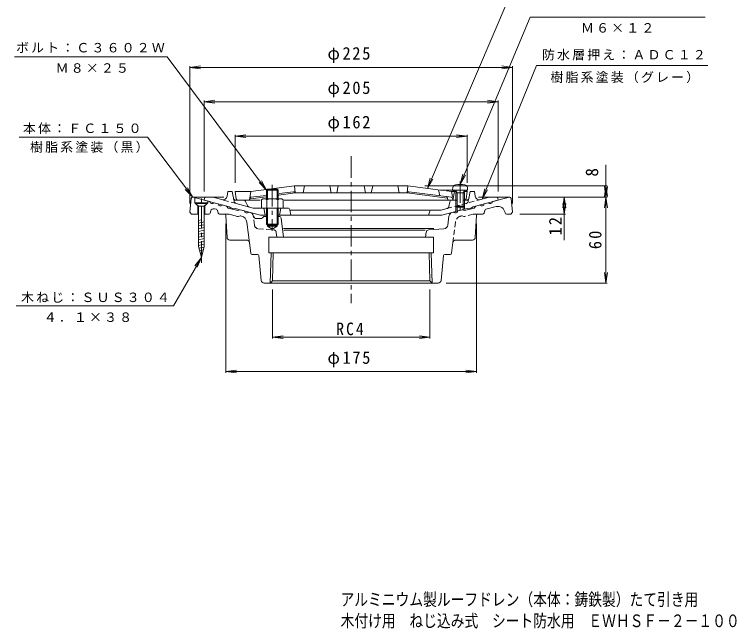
# Model space of a CAD drawing. Units: millimetres, scale not verified. Extents: x -267 to 237, y -346 to 350.
# Drawn here: x -267 to 237, y -346 to 83 of the extents above; entities that cross this region are included whole.
import ezdxf
from ezdxf.enums import TextEntityAlignment as Align

# ---------------------------------------------------------------- set-up
doc = ezdxf.new("R2010")
doc.units = ezdxf.units.MM
doc.header["$LTSCALE"] = 3
doc.linetypes.add('CHAIN1', pattern=[8, 5, -1, 1, -1])
doc.linetypes.add('DASHED1', pattern=[1.8, 1.2, -0.6])
for name, color, linetype, lineweight in [('3-0', 3, 'Continuous', 9), ('3-1', 2, 'Continuous', 9), ('3-2', 6, 'Continuous', 9), ('3-3', 4, 'Continuous', 9), ('3-4', 7, 'Continuous', 9), ('3-5', 7, 'Continuous', 9), ('3-8', 6, 'Continuous', 9), ('3-E', 7, 'Continuous', 9)]:
    doc.layers.add(name, color=color, linetype=linetype, lineweight=lineweight)
doc.layers.add('F-5_F-5ﾚｲﾔ', color=2, linetype='Continuous')
doc.styles.add('ＭＳ ゴシック', font='')
doc.styles.get('ＭＳ ゴシック').set_extended_font_data('MS Gothic')

msp = doc.modelspace()

# ---------------------------------------------------------------- linework, layer by layer
at = {"layer": '3-0'}
for p, q in [((-142.775, -44.681), (-120.935, -44.681)), ((-142.658, -44.681), (-130.802, -47.857)), ((-141.158, -45.083), (-141.158, -48.681)), ((56.613, -44.681), (78.433, -44.681)), ((78.342, -44.681), (66.487, -47.857)), ((-143.744, -45.586), (-144.658, -55.181)), ((-141.158, -48.681), (-139.158, -50.681)), ((-132.158, -48.681), (-134.158, -50.681)), ((-127.904, -48.634), (-125.007, -49.41)), ((-122.109, -50.187), (-119.211, -50.963)), ((57.793, -50.187), (54.895, -50.963)), ((63.589, -48.634), (60.691, -49.41)), ((79.428, -45.586), (80.342, -55.181)), ((-144.658, -55.181), (-143.658, -56.681)), ((-139.158, -50.681), (-139.158, -56.681)), ((-134.158, -50.681), (-134.158, -56.681)), ((-130.48, -55.904), (-130.12, -54.329)), ((-125.497, -53.909), (-124.873, -55.971)), ((-118.021, -52.318), (-119.211, -50.963)), ((-111.259, -54.129), (-118.021, -52.318)), ((-109.552, -53.552), (-111.259, -54.129)), ((-109.552, -53.552), (-106.654, -54.328)), ((-102.604, -55.413), (-103.756, -55.104)), ((38.289, -55.413), (39.441, -55.104)), ((45.236, -53.552), (42.338, -54.328)), ((45.236, -53.552), (46.944, -54.129)), ((54.895, -50.963), (53.705, -52.318)), ((61.181, -53.909), (60.557, -55.971)), ((68.92, -51.347), (61.879, -53.233)), ((80.342, -55.181), (79.342, -56.681)), ((-138.708, -56.681), (-143.658, -56.681)), ((-131.455, -56.681), (-134.608, -56.681)), ((-123.916, -56.681), (-117.192, -56.681)), ((-119.605, -57.625), (-118.763, -72.792)), ((-117.192, -56.681), (-111.417, -58.228)), ((-110.838, -58.209), (-109.704, -57.826)), ((-108.591, -57.95), (-109.125, -57.807)), ((-95.458, -59.681), (-97.998, -59.681)), ((-90.558, -58.181), (-93.166, -58.181)), ((-82.481, -58.181), (-83.758, -58.181)), ((-80.991, -59.502), (-79.407, -72.681)), ((35.317, -64.221), (36.087, -57.945)), ((55.29, -57.625), (54.447, -72.792)), ((59.6, -56.681), (56.288, -56.681)), ((75.161, -55.447), (75.216, -55.827)), ((76.206, -56.681), (79.342, -56.681)), ((-102.266, -83.803), (-104.922, -62.171)), ((-90.558, -65.037), (-87.158, -67)), ((-83.758, -65.037), (-90.558, -65.037)), ((-83.758, -65.037), (-87.158, -67)), ((-79.321, -66.681), (-32.158, -66.681)), ((-79.123, -67.681), (-32.158, -67.681)), ((25.484, -66.681), (-32.158, -66.681)), ((19.351, -67.681), (-32.158, -67.681)), ((20.09, -69.292), (19.641, -72.681)), ((32.543, -66.849), (21.936, -67.57)), ((-105.155, -74.681), (-116.766, -74.681)), ((-89.658, -83.681), (-89.658, -72.681)), ((-89.658, -72.681), (25.342, -72.681)), ((25.342, -83.681), (25.342, -72.681)), ((40.84, -74.681), (52.45, -74.681)), ((38.854, -76.437), (37.95, -83.803)), ((-101.273, -84.681), (-97.563, -84.681)), ((-96.568, -85.581), (-94.838, -102.88)), ((-89.658, -83.681), (25.342, -83.681)), ((-88.674, -104.681), (-88.017, -83.681)), ((-87.148, -103.202), (-86.538, -83.681)), ((22.832, -103.202), (22.222, -83.681)), ((24.358, -104.681), (23.702, -83.681)), ((32.252, -85.581), (30.522, -102.88)), ((36.957, -84.681), (33.247, -84.681)), ((-92.848, -104.681), (28.537, -104.681)), ((-88.674, -104.681), (-87.148, -103.202))]:
    msp.add_line(p, q, dxfattribs=at)
at = {"layer": '3-0', "linetype": 'DASHED1'}
for p, q in [((-99.632, -64.221), (-100.403, -57.945)), ((44.275, -57.95), (44.809, -57.807)), ((46.522, -58.209), (45.388, -57.826)), ((52.876, -56.681), (47.102, -58.228)), ((52.876, -56.681), (56.288, -56.681)), ((40.606, -62.171), (38.854, -76.437)), ((-96.858, -66.849), (-86.252, -67.57)), ((-84.405, -69.302), (-83.957, -72.681))]:
    msp.add_line(p, q, dxfattribs=at)
at = {"layer": '3-0'}
for points in [[(-132.158, -47.494), (-132.158, -48.681), (-141.158, -48.681)], [(-127.653, -52.842), (-127.512, -52.88), (-126.195, -53.233)], [(45.236, -53.552), (46.944, -54.129), (53.705, -52.318)], [(24.358, -104.681), (22.832, -103.202), (-87.148, -103.202)]]:
    msp.add_lwpolyline(points, dxfattribs=at)
for centre, radius, start, end in [((-142.749, -45.681), 1, 90, 174.56009), ((78.433, -45.681), 1, 5.43991, 90), ((-129.192, -47.642), 1.625, 187.618, 322.3797), ((-123.396, -49.195), 1.625, 187.62059, 322.37891), ((59.08, -49.195), 1.625, 217.62109, 352.37941), ((64.876, -47.642), 1.625, 217.6203, 352.382), ((-128.171, -54.774), 2, 74.99962, 167.12659), ((-126.454, -54.199), 1, 16.83945, 74.99988), ((-105.043, -54.112), 1.625, 187.62059, 322.38333), ((-103.381, -58.311), 3, 11.85686, 75.0002), ((39.065, -58.311), 3, 104.9998, 173.00032), ((40.728, -54.112), 1.625, 217.62109, 352.37941), ((62.138, -54.199), 1, 105.00012, 163.16055), ((70.214, -56.176), 5, 8.38179, 104.99985), ((-131.455, -55.681), 1, 270, 347.12756), ((-123.916, -55.681), 1, 196.83916, 270), ((-120.604, -57.681), 1, 3.17966, 90), ((-111.158, -57.262), 1, 255.00035, 288.68936), ((-109.383, -58.773), 1, 75.00035, 108.68983), ((-109.884, -62.78), 5, 6.99985, 75.00288), ((-97.998, -57.181), 2.5, 191.8566, 270), ((-95.458, -57.181), 2.5, 270, 336.42139), ((-82.481, -59.681), 1.5, 6.85501, 90), ((56.288, -57.681), 1, 90, 176.82034), ((59.6, -55.681), 1, 270, 343.16084), ((76.206, -55.681), 1, 188.38077, 270), ((32.339, -63.856), 3, 273.88847, 353.00029), ((22.072, -69.565), 2, 93.88884, 172.45114), ((-116.766, -72.681), 2, 183.17966, 270), ((-105.155, -76.681), 2, 7.00005, 90), ((40.84, -76.681), 2, 90, 172.99995), ((52.45, -72.681), 2, 270, 356.82034), ((-101.273, -83.681), 1, 186.99905, 270), ((-97.563, -85.681), 1, 5.7099, 90), ((33.247, -85.681), 1, 90, 174.2901), ((36.957, -83.681), 1, 270, 353.00095), ((-92.848, -102.681), 2, 185.71085, 270), ((28.532, -102.681), 2, 270, 354.28915)]:
    msp.add_arc(centre, radius, start, end, dxfattribs=at)
at = {"layer": '3-0', "linetype": 'DASHED1'}
for centre, radius, start, end in [((45.569, -62.78), 5, 104.99712, 173.00015), ((45.068, -58.773), 1, 71.31017, 104.99965), ((46.843, -57.262), 1, 251.31064, 284.99965), ((-96.655, -63.856), 3, 186.99971, 266.11153), ((-86.387, -69.565), 2, 7.54886, 86.11116)]:
    msp.add_arc(centre, radius, start, end, dxfattribs=at)
at = {"layer": '3-1'}
for p, q in [((-134.658, -46.824), (-134.158, -44.824)), ((-128.599, -44.824), (-134.158, -44.824)), ((-122.393, -46.487), (-128.599, -44.824)), ((-118.651, -44.044), (-118.158, -40.824)), ((-115.158, -40.824), (-118.158, -40.824)), ((-115.158, -40.824), (-113.89, -47.59)), ((49.947, -45.601), (50.842, -40.824)), ((50.842, -40.824), (53.842, -40.824)), ((54.335, -44.044), (53.842, -40.824)), ((58.077, -46.487), (64.283, -44.824)), ((64.283, -44.824), (69.842, -44.824)), ((70.342, -46.824), (69.842, -44.824)), ((-100.608, -52.324), (-112.442, -49.154)), ((-107.137, -46.824), (-107.489, -46.824)), ((36.065, -51.193), (36.622, -48.062)), ((41.712, -46.824), (38.099, -46.824)), ((48.473, -46.824), (45.972, -46.824)), ((-114.158, -52.835), (-113.158, -52.585)), ((-95.471, -57.324), (-113.158, -52.585)), ((-76.387, -52.324), (-100.608, -52.324)), ((-93.158, -52.324), (-92.158, -57.324)), ((-81.158, -52.324), (-82.158, -57.324)), ((-74.917, -53.53), (-74.158, -57.324)), ((-74.858, -53.824), (30.695, -53.824)), ((22.635, -54.55), (21.842, -57.324)), ((34.614, -52.774), (30.695, -53.824)), ((31.155, -57.324), (48.842, -52.585)), ((40.842, -50.954), (40.842, -54.729)), ((41.712, -51.824), (41.712, -54.496)), ((45.972, -51.824), (45.972, -53.354)), ((46.842, -50.954), (46.842, -53.121)), ((49.842, -52.835), (48.842, -52.585)), ((49.842, -52.835), (51.842, -52.299)), ((-91.234, -57.324), (-95.471, -57.324)), ((31.155, -57.324), (-83.081, -57.324))]:
    msp.add_line(p, q, dxfattribs=at)
at = {"layer": '3-1', "linetype": 'DASHED1'}
for p, q in [((-112.442, -49.154), (-122.393, -46.487)), ((34.614, -52.774), (58.077, -46.487)), ((49.947, -45.601), (49.574, -47.59))]:
    msp.add_line(p, q, dxfattribs=at)
at = {"layer": '3-1', "linetype": 'CHAIN1'}
for p, q in [((-112.788, -46.824), (-110.288, -46.824)), ((-105.764, -47.721), (-104.544, -50.495))]:
    msp.add_line(p, q, dxfattribs=at)
at = {"layer": '3-1'}
for points in [[(-114.158, -52.835), (-116.158, -52.299), (-117.158, -51.513), (-134.658, -46.824)], [(51.842, -52.299), (52.842, -51.513), (70.342, -46.824)]]:
    msp.add_lwpolyline(points, dxfattribs=at)
for centre, radius, start, end in [((-121.616, -43.59), 3, 254.99973, 351.29286), ((57.301, -43.59), 3, 188.70714, 285.00027), ((-111.924, -47.222), 2, 190.61488, 255.0005), ((38.099, -48.324), 1.5, 90, 169.91187), ((48.473, -45.324), 1.5, 270, 349.38435), ((-76.387, -53.824), 1.5, 11.31021, 90), ((23.597, -54.824), 1, 90, 164.05402), ((34.096, -50.842), 2, 284.9995, 349.91257)]:
    msp.add_arc(centre, radius, start, end, dxfattribs=at)
at = {"layer": '3-1', "linetype": 'CHAIN1'}
for centre, radius, start, end in [((-112.788, -45.324), 1.5, 190.61565, 270), ((-107.137, -48.324), 1.5, 23.73393, 90), ((-102.713, -49.69), 2, 203.73325, 254.99962)]:
    msp.add_arc(centre, radius, start, end, dxfattribs=at)
at = {"layer": '3-1', "linetype": 'DASHED1'}
msp.add_arc((47.608, -47.222), 2, 284.9995, 349.38512, dxfattribs=at)
at = {"layer": '3-2'}
for p, q in [((-71.658, -36.824), (-102.158, -40.824)), ((-71.658, -36.824), (-71.331, -41.824)), ((-64.658, -36.824), (-65.658, -41.824)), ((-47.158, -36.824), (-46.158, -41.824)), ((-41.158, -36.824), (-42.158, -41.824)), ((-23.158, -36.824), (-22.158, -41.824)), ((-17.158, -36.824), (-18.158, -41.824)), ((0.342, -36.824), (1.342, -41.824)), ((7.341, -36.824), (7.016, -41.824)), ((28.842, -39.644), (29.642, -43.783)), ((30.217, -39.824), (47.842, -39.824)), ((39.842, -40.824), (38.842, -39.824)), ((48.842, -40.824), (47.842, -39.824)), ((-113.158, -40.824), (-102.158, -40.824)), ((-112.297, -45.989), (-113.158, -40.824)), ((-102.157, -40.824), (-103.158, -46.824)), ((-102.282, -45.883), (-91.444, -44.462)), ((-102.11, -44.852), (-91.552, -43.468)), ((-82.664, -43.311), (-71.331, -41.824)), ((-82.402, -42.268), (-72.349, -40.949)), ((-71.331, -41.824), (7.016, -41.824)), ((35.123, -45.511), (7.016, -41.824)), ((34.217, -44.383), (8.034, -40.949)), ((35.073, -45.21), (35.342, -46.824)), ((39.842, -40.824), (38.842, -46.824)), ((40.954, -40.824), (39.842, -40.824)), ((48.842, -40.824), (47.004, -40.824)), ((47.981, -45.989), (48.842, -40.824)), ((-111.311, -46.824), (-110.329, -46.824)), ((-110.329, -46.824), (-95.719, -46.824)), ((-78.896, -46.824), (41.754, -46.824)), ((46.014, -46.824), (46.995, -46.824))]:
    msp.add_line(p, q, dxfattribs=at)
at = {"layer": '3-2', "linetype": 'DASHED1'}
for p, q in [((37.842, -40.824), (30.217, -39.824)), ((37.795, -44.852), (34.217, -44.383)), ((39.842, -40.824), (37.842, -40.824)), ((37.842, -40.824), (38.842, -46.824))]:
    msp.add_line(p, q, dxfattribs=at)
at = {"layer": '3-2'}
msp.add_lwpolyline([(-71.658, -36.824), (7.342, -36.824), (30.217, -39.824)], dxfattribs=at)
for centre, radius, start, end in [((-101.98, -45.844), 1, 97.47122, 170.53307), ((-72.232, -41.842), 0.9, 3.7365, 97.47127), ((7.916, -41.842), 0.9, 82.52873, 176.2635), ((34.087, -45.375), 1, 9.46693, 82.52805), ((-111.311, -45.824), 1, 189.46068, 270), ((-102.152, -46.875), 1, 97.46996, 170.53702), ((46.995, -45.824), 1, 270, 350.53932)]:
    msp.add_arc(centre, radius, start, end, dxfattribs=at)
at = {"layer": '3-2', "linetype": 'DASHED1'}
msp.add_arc((37.665, -45.844), 1, 9.46693, 82.52805, dxfattribs=at)
at = {"layer": '3-3', "linetype": 'CHAIN1'}
for p, q in [((43.842, -33.779), (43.842, -54.112)), ((-87.158, -36.181), (-87.158, -68.186))]:
    msp.add_line(p, q, dxfattribs=at)
at = {"layer": '3-3'}
for p, q in [((-91.158, -45.824), (-91.158, -39.857)), ((-90.481, -45.824), (-90.481, -39.181)), ((-83.834, -45.824), (-83.834, -39.181)), ((-83.158, -45.824), (-83.158, -39.857)), ((38.592, -39.824), (38.759, -37.921)), ((38.592, -39.824), (49.092, -39.824)), ((41.712, -41.824), (40.66, -39.952)), ((45.972, -41.824), (47.024, -39.952)), ((49.092, -39.824), (48.926, -37.921)), ((40.842, -41.824), (41.283, -41.061)), ((46.842, -41.824), (40.842, -41.824)), ((40.842, -41.824), (40.842, -50.954)), ((41.712, -41.824), (41.712, -51.824)), ((45.972, -41.824), (45.972, -51.824)), ((46.842, -41.824), (46.401, -41.061)), ((46.842, -41.824), (46.842, -50.954)), ((-94.658, -46.546), (-94.658, -52.324)), ((-92.781, -45.824), (-81.534, -45.824)), ((-90.905, -46.546), (-90.905, -52.324)), ((-83.411, -46.546), (-83.411, -52.324)), ((-79.658, -46.546), (-79.658, -52.324)), ((-94.658, -52.324), (-79.658, -52.324)), ((-91.234, -52.324), (-91.234, -63.504)), ((-90.558, -52.324), (-90.558, -65.037)), ((-83.758, -52.324), (-83.758, -65.037)), ((-83.081, -52.324), (-83.081, -63.504)), ((41.712, -51.824), (40.842, -50.954)), ((46.842, -50.954), (40.842, -50.954)), ((45.972, -51.824), (41.712, -51.824)), ((45.972, -51.824), (46.842, -50.954))]:
    msp.add_line(p, q, dxfattribs=at)
for points in [[(-83.158, -39.857), (-91.158, -39.857), (-90.481, -39.181), (-83.834, -39.181)], [(-83.081, -63.504), (-91.234, -63.504), (-90.558, -64.181), (-83.758, -64.181)]]:
    msp.add_lwpolyline(points, close=True, dxfattribs=at)
for centre, radius, start, end in [((40.751, -38.095), 2, 96.33817, 175.00002), ((40.442, -40.074), 0.25, 29.32918, 90), ((43.842, -65.924), 30, 83.6618, 96.3382), ((47.242, -40.074), 0.25, 90, 150.67082), ((46.933, -38.095), 2, 4.99998, 83.66183), ((-92.781, -48.625), 2.8, 47.92557, 132.07463), ((-87.158, -55.914), 10.089, 68.19786, 111.80214), ((-81.534, -48.625), 2.8, 47.92572, 132.07428)]:
    msp.add_arc(centre, radius, start, end, dxfattribs=at)
at = {"layer": '3-4'}
for p, q in [((-144.658, 45.884), (-137.222, 46.863)), ((-144.658, 46.784), (-144.658, -49.181)), ((-144.658, 45.884), (80.342, 45.884)), ((-144.658, 45.884), (-137.222, 44.905)), ((80.342, 45.884), (72.906, 46.863)), ((80.342, 45.884), (72.906, 44.905)), ((80.342, 46.784), (80.342, -49.181)), ((-134.658, 21.884), (-127.222, 22.863)), ((-134.658, 22.784), (-134.658, -40.824)), ((-134.658, 21.884), (70.342, 21.884)), ((-134.658, 21.884), (-127.222, 20.905)), ((70.342, 21.884), (62.906, 22.863)), ((70.342, 21.884), (62.906, 20.905)), ((70.342, 22.784), (70.342, -40.824)), ((-113.158, -2.116), (-105.722, -1.137)), ((-113.158, -1.216), (-113.158, -34.824)), ((-113.158, -2.116), (48.842, -2.116)), ((-113.158, -2.116), (-105.722, -3.095)), ((48.842, -2.116), (41.406, -1.137)), ((48.842, -2.116), (41.406, -3.095)), ((48.842, -1.216), (48.842, -34.824)), ((145.585, -44.681), (145.585, -22.095)), ((21.004, -38.616), (23.026, -31.394)), ((21.004, -38.616), (24.826, -32.163)), ((146.485, -36.824), (19.169, -36.824)), ((145.585, -36.824), (144.606, -44.26)), ((145.585, -44.681), (144.606, -37.245)), ((145.585, -36.824), (146.564, -44.26)), ((145.585, -44.681), (146.564, -37.245)), ((146.485, -44.681), (84.415, -44.681)), ((116.517, -44.681), (115.538, -52.117)), ((116.517, -44.681), (117.496, -52.117)), ((116.517, -44.681), (116.517, -74.87)), ((145.585, -44.681), (144.606, -52.117)), ((145.585, -44.681), (145.585, -104.681)), ((145.585, -44.681), (146.564, -52.117)), ((116.517, -56.681), (115.538, -49.245)), ((116.517, -56.681), (117.496, -49.245)), ((117.417, -56.681), (85.415, -56.681)), ((-119.658, -167.373), (-119.658, -63.357)), ((55.342, -167.373), (55.342, -63.357)), ((145.585, -104.681), (144.606, -97.245)), ((145.585, -104.681), (146.564, -97.245)), ((146.485, -104.681), (34.196, -104.681)), ((-87.148, -143.373), (-87.148, -109.202)), ((22.832, -143.373), (22.832, -109.202)), ((-87.148, -142.473), (-79.712, -141.494)), ((-87.148, -142.473), (22.832, -142.473)), ((-87.148, -142.473), (-79.712, -143.452)), ((22.832, -142.473), (15.396, -141.494)), ((22.832, -142.473), (15.396, -143.452)), ((-119.658, -166.473), (-112.222, -165.494)), ((55.342, -166.473), (47.906, -165.494)), ((-119.658, -166.473), (55.342, -166.473)), ((-119.658, -166.473), (-112.222, -167.452)), ((55.342, -166.473), (47.906, -167.452))]:
    msp.add_line(p, q, dxfattribs=at)
at = {"layer": '3-4', "linetype": 'CHAIN1'}
msp.add_line((-32.158, -16.217), (-32.158, -118.758), dxfattribs=at)
at = {"layer": '3-4', "color": 3}
msp.add_line((-83.758, -65.037), (-90.558, -65.037), dxfattribs=at)
at = {"layer": '3-5'}
for p, q in [((21.004, -38.616), (91.512, 126.348)), ((43.842, -35.924), (92.622, 80.862)), ((92.622, 80.862), (214.764, 80.862)), ((-267.067, 53.114), (-160.414, 53.114)), ((59.224, -46.18), (97.062, 47.237)), ((-142.658, -44.681), (-174.157, -2.8)), ((43.842, -35.924), (45.805, -28.686)), ((43.842, -35.924), (47.611, -29.44)), ((-91.158, -39.857), (-96.385, -34.479)), ((-91.158, -39.857), (-94.815, -33.309)), ((-142.658, -44.681), (-147.91, -39.327)), ((-142.658, -44.681), (-146.345, -38.15)), ((59.224, -46.18), (61.108, -38.921)), ((59.224, -46.18), (62.923, -39.656)), ((-136.658, -86.781), (-156.17, -120.577)), ((-136.658, -86.781), (-141.224, -92.731)), ((-136.658, -86.781), (-139.528, -93.71)), ((-87.148, -166.473), (22.832, -166.473))]:
    msp.add_line(p, q, dxfattribs=at)
at = {"layer": '3-8'}
for p, q in [((-140.758, -48.781), (-140.758, -49.081)), ((-140.758, -48.781), (-132.558, -48.781)), ((-138.708, -51.131), (-140.758, -49.081)), ((-134.608, -51.131), (-132.558, -49.081)), ((-138.708, -51.131), (-134.608, -51.131)), ((-138.708, -51.131), (-138.708, -79.13)), ((-134.608, -51.131), (-134.608, -79.13)), ((-136.658, -60.54), (-138.708, -60.948)), ((-134.608, -62.07), (-138.708, -62.887)), ((-134.608, -64.009), (-138.708, -64.826)), ((-134.608, -65.947), (-138.708, -66.765)), ((-134.608, -67.886), (-138.708, -68.704)), ((-134.608, -69.825), (-138.708, -70.643)), ((-134.608, -71.764), (-138.708, -72.582)), ((-134.608, -73.703), (-138.708, -74.521)), ((-134.608, -75.642), (-138.708, -76.459)), ((-134.608, -77.581), (-138.708, -78.398)), ((-136.658, -86.781), (-138.708, -79.13)), ((-134.718, -79.542), (-138.401, -80.276)), ((-136.658, -86.781), (-134.608, -79.13)), ((-135.267, -81.59), (-137.908, -82.117)), ((-135.816, -83.638), (-137.414, -83.957))]:
    msp.add_line(p, q, dxfattribs=at)
at = {"layer": '3-8', "linetype": 'CHAIN1'}
msp.add_line((-136.658, -90.558), (-136.658, -45.574), dxfattribs=at)
at = {"layer": '3-8'}
msp.add_lwpolyline([(-132.558, -48.781), (-132.558, -49.081), (-140.758, -49.081)], dxfattribs=at)
at = {"layer": '3-E'}
for p, q in [((-91.158, -39.857), (-160.414, 53.114)), ((216.548, 47.237), (97.062, 47.237)), ((-174.157, -2.8), (-263.765, -2.8)), ((-156.17, -120.577), (-265.852, -120.577))]:
    msp.add_line(p, q, dxfattribs=at)

# ---------------------------------------------------------------- texts
at = {"layer": '3-4', "color": 2, "style": 'ＭＳ ゴシック'}
msp.add_text('8', height=8.798, rotation=90, dxfattribs=at).set_placement((142.781, -30.404), align=Align.BOTTOM_LEFT)
at = {"layer": '3-4', "color": 2, "char_height": 8.798, "attachment_point": 7, "style": 'ＭＳ ゴシック'}
for s, insert in [('\\T1.21;\\W0.95;φ225', (-48.658, 48.884)), ('\\T1.21;\\W0.95;φ205', (-48.658, 24.884)), ('\\T1.21;\\W0.95;φ162', (-48.658, 0.884)), ('\\T1.21;\\W0.95;φ175', (-48.658, -163.473))]:
    msp.add_mtext(s, dxfattribs=dict(at, insert=insert))
at = {"layer": '3-4', "color": 2, "char_height": 8.798, "attachment_point": 7, "rotation": 90, "style": 'ＭＳ ゴシック'}
for s, insert in [('\\T1.27;\\W0.95;12', (114.601, -71.518)), ('\\T1.27;\\W0.95;60', (142.585, -81.056))]:
    msp.add_mtext(s, dxfattribs=dict(at, insert=insert))
at = {"layer": '3-5', "char_height": 6.598, "attachment_point": 7, "style": 'ＭＳ ゴシック'}
for s, insert in [('\\T1.17;Ｍ６×１２', (128.193, 70.061)), ('\\T1.17;ボルト：Ｃ３６０２Ｗ', (-265.986, 55.917)), ('\\T1.17;Ｍ８×２５', (-238.321, 42.002)), ('\\T1.17;４．１×３８', (-246.611, -131.938))]:
    msp.add_mtext(s, dxfattribs=dict(at, insert=insert))
at = {"layer": '3-5', "color": 2, "insert": (-42.533, -141.213), "char_height": 8.798, "attachment_point": 7, "style": 'ＭＳ ゴシック'}
msp.add_mtext('\\T1.27;\\W0.9;RC4', dxfattribs=at)
at = {"layer": '3-E', "char_height": 6.598, "attachment_point": 7, "style": 'ＭＳ ゴシック'}
for s, insert in [('\\T1.17;防水層押え：ＡＤＣ１２', (100.928, 50.658)), ('\\T1.17;樹脂系塗装（グレー）', (106.852, 34.859)), ('\\T1.17;本体：ＦＣ１５０', (-261.147, -0.687)), ('\\T1.17;樹脂系塗装（黒）', (-256.194, -13.895)), ('\\T1.17;木ねじ：ＳＵＳ３０４', (-262.462, -118.683))]:
    msp.add_mtext(s, dxfattribs=dict(at, insert=insert))
at = {"layer": 'F-5_F-5ﾚｲﾔ', "style": 'ＭＳ ゴシック', "width": 0.8}
for s, p in [('アルミニウム製ルーフドレン（本体：鋳鉄製）たて引き用', (-39.583, -332.617)), ('木付け用\u3000ねじ込み式\u3000シート防水用\u3000ＥＷＨＳＦ－２－１００', (-39.515, -347.518))]:
    msp.add_text(s, height=8.798, dxfattribs=at).set_placement(p, align=Align.BOTTOM_LEFT)

doc.saveas('drawing.dxf')
